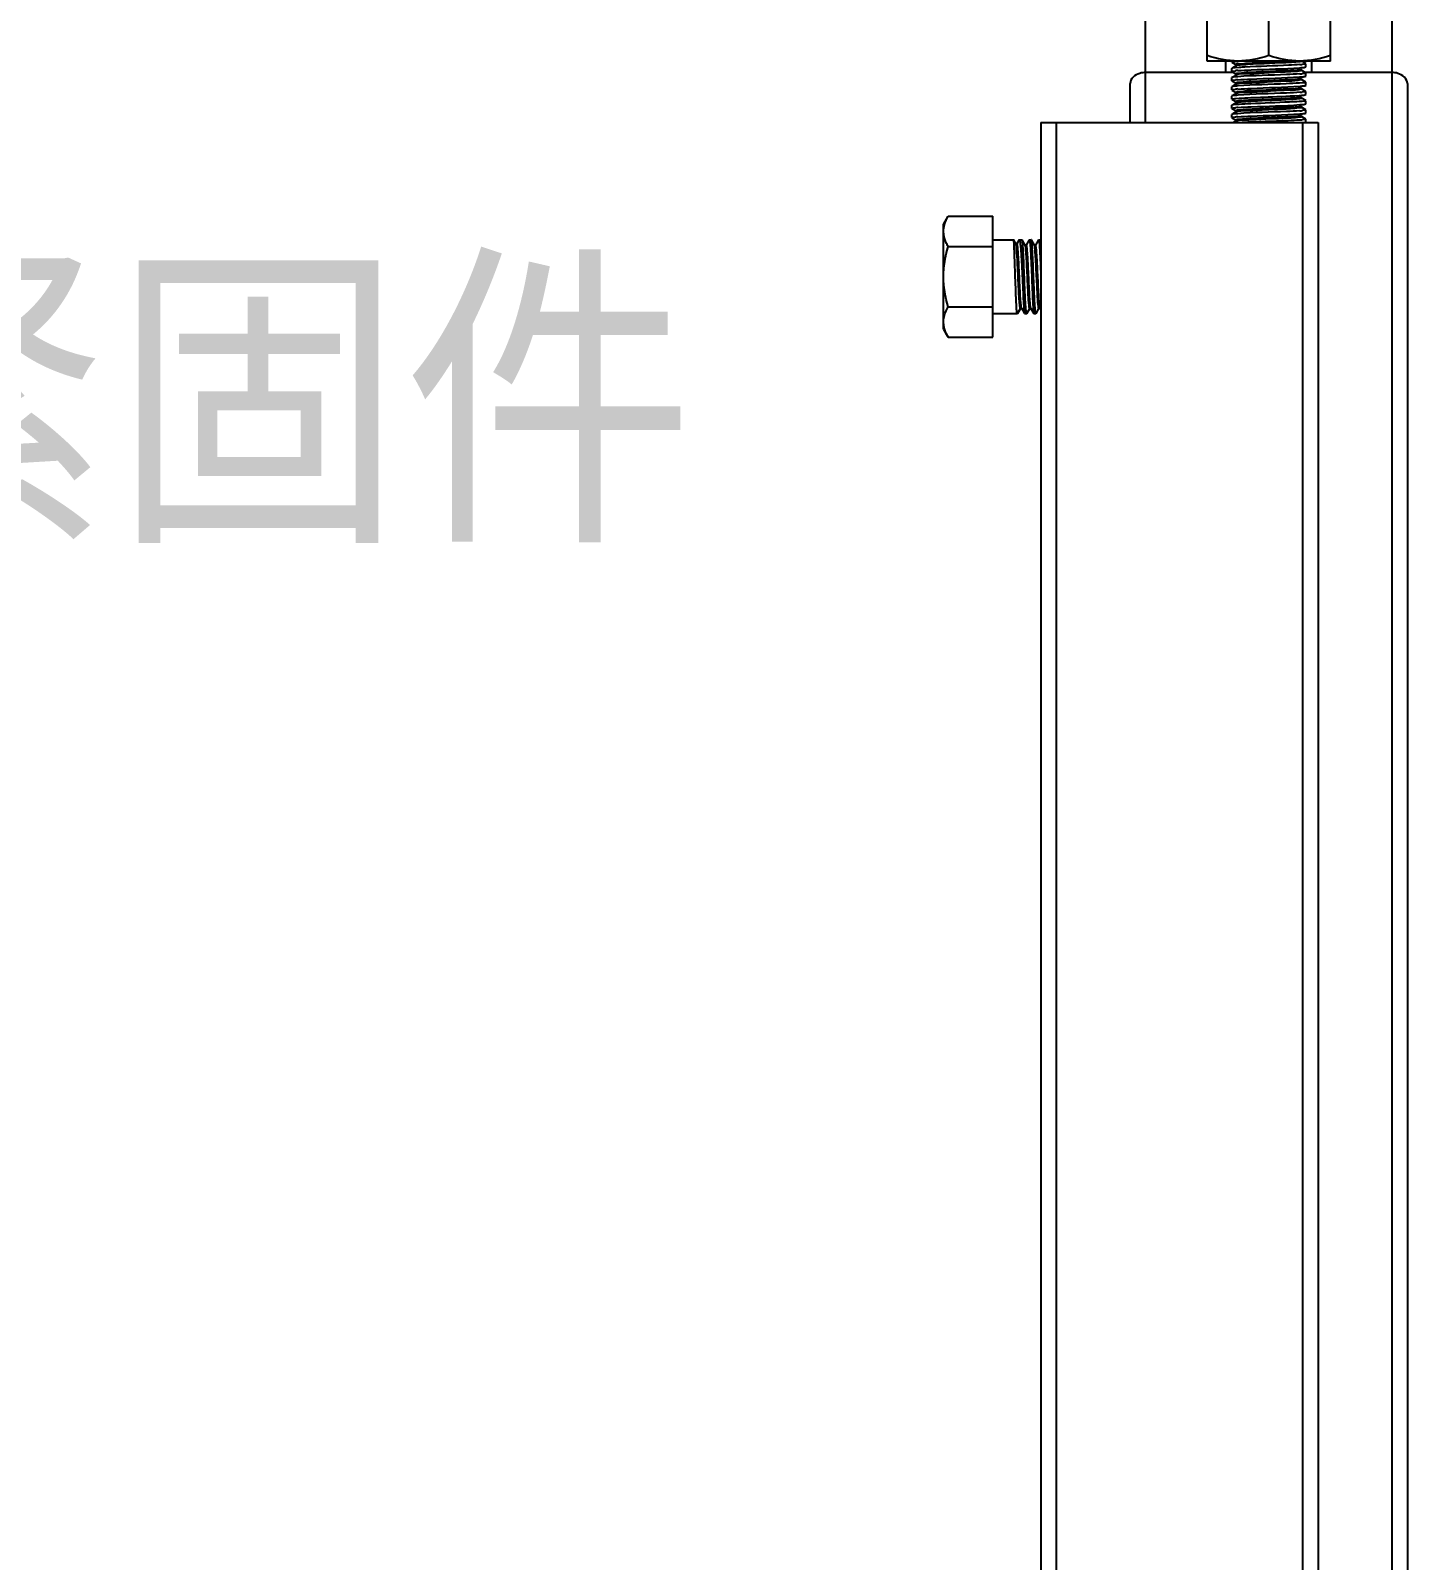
# Model space of a CAD drawing. Extents: x 1060579 to 1383165, y 581819 to 1037910.
# Drawn here: x 1268192 to 1269210, y 865628 to 866759 of the extents above; entities that cross this region are included whole.
import ezdxf

# ---------------------------------------------------------------- set-up
doc = ezdxf.new("R2010")
doc.units = 0
doc.header["$LTSCALE"] = 1000
doc.header["$MEASUREMENT"] = 0
doc.layers.add('02___PRT_ALL_AXES', color=7, linetype='Continuous')
doc.styles.add('_TEL_DIM', font='SIMPLEX', dxfattribs={"width": 0.8, "height": 3.5, "bigfont": 'HZTXT'})

msp = doc.modelspace()

# ---------------------------------------------------------------- linework, layer by layer
at = {"color": 0, "linetype": 'Continuous'}
for p, q in [((1269016, 866690.5), (1269016, 866811.1)), ((1269075.2, 866736), (1269075.2, 866727.5)), ((1269079.8, 866735.2), (1269079.8, 866736)), ((1269079.8, 866735.1), (1269083, 866733.3)), ((1269080.4, 866735.4), (1269082.3, 866735.6)), ((1269082.3, 866735.6), (1269084.2, 866735.8)), ((1269134.4, 866734.1), (1269131.2, 866735.9)), ((1269139, 866727.5), (1269139, 866736)), ((1269081.1, 866727.5), (1269016, 866727.5)), ((1269079.8, 866730.7), (1269079.8, 866730.6)), ((1269079.8, 866728.3), (1269079.8, 866730.6)), ((1269079.8, 866728.3), (1269083, 866726.4)), ((1269079.8, 866721.5), (1269079.8, 866723.8)), ((1269079.8, 866723.8), (1269079.8, 866723.8)), ((1269083, 866732.5), (1269080.4, 866731)), ((1269083, 866725.7), (1269080.4, 866724.2)), ((1269080.9, 866728.6), (1269082.5, 866728.8)), ((1269085.3, 866731.3), (1269082.3, 866731.1)), ((1269082.9, 866733.3), (1269082.9, 866732.4)), ((1269082.9, 866726.5), (1269082.9, 866725.6)), ((1269083.1, 866732.6), (1269083, 866732.5)), ((1269083.1, 866725.7), (1269083, 866725.7)), ((1269134.4, 866727.3), (1269131.2, 866729.1)), ((1269131.3, 866729), (1269131.3, 866729.9)), ((1269133.3, 866733.7), (1269131.7, 866733.5)), ((1269133.3, 866726.9), (1269131.7, 866726.7)), ((1269134.4, 866731.7), (1269134.4, 866734)), ((1269134.4, 866731.7), (1269134.4, 866731.7)), ((1269198.2, 866727.5), (1269134.4, 866727.5)), ((1269134.4, 866724.9), (1269134.4, 866727.2)), ((1269134.4, 866724.8), (1269134.4, 866724.9)), ((1269004.6, 866690.5), (1269004.6, 866719.5)), ((1269079.8, 866721.4), (1269083, 866719.6)), ((1269079.8, 866717), (1269079.8, 866716.9)), ((1269079.8, 866714.7), (1269079.8, 866716.9)), ((1269079.8, 866714.6), (1269083, 866712.8)), ((1269083, 866718.9), (1269080.4, 866717.4)), ((1269080.9, 866721.8), (1269082.5, 866722)), ((1269080.9, 866715), (1269082.5, 866715.2)), ((1269082.9, 866719.7), (1269082.9, 866718.8)), ((1269082.9, 866712.8), (1269082.9, 866711.9)), ((1269083.1, 866718.9), (1269083, 866718.9)), ((1269083.1, 866712.1), (1269083, 866712)), ((1269131.7, 866719.9), (1269129.9, 866719.7)), ((1269131.2, 866723), (1269130.7, 866722.9)), ((1269131.2, 866716.2), (1269130.9, 866716.1)), ((1269134.4, 866720.4), (1269131.2, 866722.3)), ((1269134.4, 866713.6), (1269131.2, 866715.4)), ((1269131.3, 866722.2), (1269131.3, 866723.1)), ((1269131.3, 866715.4), (1269131.3, 866716.3)), ((1269133.3, 866720), (1269131.7, 866719.9)), ((1269133.3, 866713.2), (1269131.7, 866713)), ((1269134.4, 866718.1), (1269134.4, 866720.4)), ((1269134.4, 866718), (1269134.4, 866718.1)), ((1269134.4, 866711.3), (1269134.4, 866713.5)), ((1269079.8, 866710.2), (1269079.8, 866710.1)), ((1269079.8, 866707.8), (1269079.8, 866710.1)), ((1269079.8, 866707.8), (1269083, 866705.9)), ((1269079.8, 866703.4), (1269079.8, 866703.3)), ((1269079.8, 866701), (1269079.8, 866703.3)), ((1269079.8, 866700.9), (1269083, 866699.1)), ((1269083, 866712), (1269080.4, 866710.5)), ((1269083, 866705.2), (1269080.4, 866703.7)), ((1269080.9, 866701.3), (1269082.5, 866701.5)), ((1269082.7, 866708.3), (1269085.1, 866708.5)), ((1269082.9, 866706), (1269082.9, 866705.1)), ((1269131.8, 866706.2), (1269129.5, 866706)), ((1269131.2, 866709.3), (1269131.1, 866709.3)), ((1269134.4, 866706.8), (1269131.2, 866708.6)), ((1269134.4, 866699.9), (1269131.2, 866701.8)), ((1269131.3, 866708.5), (1269131.3, 866709.4)), ((1269131.3, 866701.7), (1269131.3, 866702.6)), ((1269133.2, 866706.4), (1269131.8, 866706.2)), ((1269134.4, 866711.2), (1269134.4, 866711.3)), ((1269134.4, 866704.4), (1269134.4, 866706.7)), ((1269134.4, 866704.3), (1269134.4, 866704.4)), ((1268938.6, 866690.5), (1269143.5, 866690.5)), ((1269079.8, 866694.2), (1269079.8, 866696.5)), ((1269079.8, 866696.5), (1269079.8, 866696.5)), ((1269079.8, 866694.1), (1269083, 866692.3)), ((1269083, 866698.4), (1269080.4, 866696.9)), ((1269080.9, 866694.5), (1269082.5, 866694.7)), ((1269083, 866691.5), (1269081.1, 866690.5)), ((1269082.9, 866699.2), (1269082.9, 866698.3)), ((1269082.9, 866692.4), (1269082.9, 866691.4)), ((1269083.1, 866698.4), (1269083, 866698.4)), ((1269083.2, 866691.6), (1269083, 866691.5)), ((1269134.4, 866693.1), (1269131.2, 866694.9)), ((1269131.3, 866694.9), (1269131.3, 866695.8)), ((1269133.3, 866699.6), (1269131.7, 866699.4)), ((1269133.3, 866692.7), (1269131.7, 866692.6)), ((1269134.4, 866697.6), (1269134.4, 866699.9)), ((1269134.4, 866697.5), (1269134.4, 866697.6)), ((1269134.4, 866690.8), (1269134.4, 866693)), ((1269134.4, 866690.7), (1269134.4, 866690.8))]:
    msp.add_line(p, q, dxfattribs=at)
at = {"color": 7, "linetype": 'Continuous'}
for p, q in [((1269198.2, 865319.9), (1269198.2, 866811.1)), ((1269209.5, 866719.5), (1269209.5, 865319.9)), ((1268938.6, 866690.5), (1268938.6, 865415.5)), ((1268950, 866690.5), (1268950, 865415.5)), ((1269132.1, 866690.5), (1269132.1, 865415.5)), ((1269143.5, 866690.5), (1269143.5, 865415.5)), ((1268903, 866531.9), (1268903, 866621.3)), ((1268903, 866603.9), (1268918.4, 866603.9)), ((1268920.2, 866600.9), (1268918.4, 866603.9)), ((1268918.4, 866603.9), (1268918.4, 866603.9)), ((1268921, 866601), (1268920.1, 866601)), ((1268922.6, 866603.8), (1268920.9, 866601)), ((1268922.6, 866603.8), (1268922.7, 866603.9)), ((1268922.7, 866603.9), (1268924.7, 866603.9)), ((1268927, 866600), (1268924.7, 866603.9)), ((1268924.7, 866603.9), (1268924.7, 866603.9)), ((1268927, 866599.9), (1268927, 866600)), ((1268927.8, 866600), (1268927, 866600)), ((1268927.1, 866599.8), (1268927, 866599.9)), ((1268930, 866603.9), (1268927.8, 866600)), ((1268930, 866603.9), (1268930.1, 866603.9)), ((1268930.1, 866603.9), (1268931.5, 866603.9)), ((1268931.6, 866603.9), (1268931.5, 866603.9)), ((1268933.8, 866600), (1268931.6, 866603.9)), ((1268933.8, 866599.9), (1268933.8, 866600)), ((1268934.7, 866600), (1268933.8, 866600)), ((1268933.9, 866599.8), (1268933.8, 866599.9)), ((1268936.9, 866603.9), (1268934.6, 866600)), ((1268936.9, 866603.9), (1268936.9, 866603.9)), ((1268936.9, 866603.9), (1268938.3, 866603.9)), ((1268938.4, 866603.9), (1268938.3, 866603.9)), ((1268938.6, 866603.5), (1268938.4, 866603.9)), ((1268903, 866549.3), (1268921.2, 866549.3)), ((1268923.5, 866553.2), (1268921.2, 866549.3)), ((1268921.3, 866549.4), (1268921.2, 866549.3)), ((1268921.3, 866549.4), (1268923.5, 866553.2)), ((1268924.4, 866553.2), (1268923.5, 866553.2)), ((1268924.3, 866553.3), (1268924.3, 866553.5)), ((1268924.3, 866553.3), (1268926.6, 866549.4)), ((1268926.6, 866549.4), (1268926.7, 866549.3)), ((1268926.7, 866549.3), (1268928.1, 866549.3)), ((1268928.1, 866549.4), (1268930.4, 866553.2)), ((1268928.1, 866549.4), (1268928.1, 866549.3)), ((1268930.3, 866553.2), (1268931.2, 866553.2)), ((1268931.2, 866553.3), (1268931.1, 866553.4)), ((1268931.2, 866553.3), (1268931.2, 866553.2)), ((1268931.2, 866553.2), (1268933.5, 866549.4)), ((1268933.5, 866549.4), (1268933.5, 866549.3)), ((1268933.5, 866549.3), (1268934.9, 866549.3)), ((1268935, 866549.4), (1268934.9, 866549.3)), ((1268935, 866549.4), (1268937.2, 866553.2)), ((1268937.2, 866553.2), (1268938, 866553.2)), ((1268938, 866553.3), (1268938, 866553.4)), ((1268938, 866553.3), (1268938.6, 866552.2))]:
    msp.add_line(p, q, dxfattribs=at)
at = {"color": 0, "linetype": 'Continuous'}
for centre, radius, start, end in [((1269095.8, 866576.1), 160.2, 93.7721, 94.1476), ((1269101.4, 866491.3), 245.1, 93.2816, 93.7599), ((1269090.7, 866638.2), 91, 94.168, 95.1881), ((1269083.6, 866731.1), 1.53, 107.7713, 109.3396), ((1269083.5, 866724.7), 1.11, 109.8671, 111.7181), ((1269104.8, 866430.7), 301.2, 92.9521, 93.7173), ((1269123.5, 866824.4), 91.3, 274.1579, 275.1879), ((1269123.5, 866817), 90.7, 274.1743, 275.1892), ((1269090.7, 866631.8), 90.6, 94.175, 95.1922), ((1269090.7, 866624.6), 91, 94.1682, 95.1877), ((1269123.6, 866802.9), 90.2, 274.1908, 275.1887), ((1269090.9, 866608.7), 93.2, 94.0959, 95.1914), ((1269090.7, 866604.4), 90.6, 94.1774, 95.1889), ((1269083.8, 866689.7), 1.98, 106.3059, 107.6532), ((1269123.5, 866790.3), 91.3, 274.1512, 275.1927), ((1269123.5, 866783), 90.8, 274.1714, 275.1881)]:
    msp.add_arc(centre, radius, start, end, dxfattribs=at)
for points, knots in [([(1269079.8, 866735.2), (1269079.8, 866735.2), (1269080.1, 866735.3), (1269080.2, 866735.4), (1269080.4, 866735.4)], [0, 0, 0, 0, 0.287904, 1, 1, 1, 1]), ([(1269125.5, 866736), (1269123, 866735.8), (1269111.7, 866735.2), (1269100.3, 866734.8), (1269091.4, 866734.3)], [0, 0, 0, 0, 0.21723, 1, 1, 1, 1]), ([(1269130.1, 866735.5), (1269128, 866735.2), (1269115.1, 866734.5), (1269102.2, 866734), (1269091.4, 866733.4)], [0, 0, 0, 0, 0.161254, 1, 1, 1, 1]), ([(1269131.3, 866735.8), (1269131.3, 866735.7), (1269130.7, 866735.6), (1269130.4, 866735.5), (1269130.1, 866735.5)], [0, 0, 0, 0, 0.276416, 1, 1, 1, 1]), ([(1269016, 866727.5), (1269014.6, 866727.5), (1269009.8, 866727.1), (1269004.6, 866722.9), (1269004.6, 866719.5)], [0, 0, 0, 0, 0.300361, 1, 1, 1, 1]), ([(1269082.3, 866731.1), (1269081.7, 866731), (1269080.9, 866730.9), (1269080.1, 866730.8), (1269079.8, 866730.7)], [0, 0, 0, 0, 0.67259, 1, 1, 1, 1]), ([(1269079.8, 866728.3), (1269079.8, 866728.4), (1269080.3, 866728.5), (1269080.6, 866728.6), (1269080.9, 866728.6)], [0, 0, 0, 0, 0.27467, 1, 1, 1, 1]), ([(1269084.1, 866724.4), (1269083.5, 866724.4), (1269082.1, 866724.2), (1269080.6, 866724.3), (1269079.8, 866723.8)], [0, 0, 0, 0, 0.388336, 1, 1, 1, 1]), ([(1269091.4, 866734.3), (1269089.3, 866734.1), (1269087.4, 866733.4), (1269082.9, 866734.1), (1269082.9, 866733.3)], [0, 0, 0, 0, 0.734474, 1, 1, 1, 1]), ([(1269130.4, 866729.6), (1269127.2, 866729.1), (1269118.3, 866728.8), (1269106.6, 866728.2), (1269096.3, 866727.6), (1269089.3, 866727.6), (1269086.1, 866726.7), (1269082.9, 866727), (1269082.9, 866726.5)], [0, 0, 0, 0, 0.20887, 0.557248, 0.730312, 0.872767, 0.966472, 1, 1, 1, 1]), ([(1269130.4, 866728.7), (1269127.4, 866728.2), (1269119, 866727.9), (1269105.7, 866727.4), (1269093.1, 866726.3), (1269085.4, 866726.6), (1269083.1, 866725.7)], [0, 0, 0, 0, 0.196747, 0.528187, 0.843687, 1, 1, 1, 1]), ([(1269091.4, 866733.4), (1269090.3, 866733.3), (1269087.6, 866733.1), (1269084.8, 866733.1), (1269083.2, 866732.6)], [0, 0, 0, 0, 0.368659, 1, 1, 1, 1]), ([(1269084.1, 866728.9), (1269087.4, 866729.2), (1269102.7, 866729.9), (1269118.1, 866730.2), (1269130.1, 866731.1)], [0, 0, 0, 0, 0.215104, 1, 1, 1, 1]), ([(1269130.1, 866726.6), (1269126.8, 866726.3), (1269111.5, 866725.6), (1269096.1, 866725.3), (1269084.1, 866724.4)], [0, 0, 0, 0, 0.214939, 1, 1, 1, 1]), ([(1269084.1, 866722.1), (1269087.3, 866722.4), (1269102.6, 866723.1), (1269117.9, 866723.4), (1269129.9, 866724.3)], [0, 0, 0, 0, 0.214127, 1, 1, 1, 1]), ([(1269130.1, 866733.4), (1269127.4, 866733.2), (1269113.8, 866732.5), (1269100.2, 866732.1), (1269089.3, 866731.5)], [0, 0, 0, 0, 0.200751, 1, 1, 1, 1]), ([(1269129.9, 866724.3), (1269130.5, 866724.3), (1269132, 866724.5), (1269133.6, 866724.4), (1269134.4, 866724.8)], [0, 0, 0, 0, 0.388921, 1, 1, 1, 1]), ([(1269130.1, 866731.1), (1269130.7, 866731.2), (1269132.1, 866731.3), (1269133.6, 866731.2), (1269134.4, 866731.7)], [0, 0, 0, 0, 0.388303, 1, 1, 1, 1]), ([(1269131.2, 866729.8), (1269131.1, 866729.8), (1269130.9, 866729.7), (1269130.6, 866729.7), (1269130.4, 866729.6)], [0, 0, 0, 0, 0.375136, 1, 1, 1, 1]), ([(1269131.3, 866729), (1269131.3, 866728.9), (1269130.9, 866728.8), (1269130.6, 866728.8), (1269130.4, 866728.7)], [0, 0, 0, 0, 0.284351, 1, 1, 1, 1]), ([(1269134.4, 866734), (1269134.4, 866733.9), (1269133.9, 866733.8), (1269133.6, 866733.7), (1269133.3, 866733.7)], [0, 0, 0, 0, 0.274582, 1, 1, 1, 1]), ([(1269134.4, 866727.2), (1269134.4, 866727.1), (1269133.9, 866727), (1269133.6, 866726.9), (1269133.3, 866726.9)], [0, 0, 0, 0, 0.274809, 1, 1, 1, 1]), ([(1269209.5, 866719.5), (1269209.5, 866722.9), (1269204.4, 866727.1), (1269199.6, 866727.5), (1269198.2, 866727.5)], [0, 0, 0, 0, 0.699639, 1, 1, 1, 1]), ([(1269079.8, 866721.5), (1269079.8, 866721.6), (1269080.3, 866721.7), (1269080.6, 866721.8), (1269080.9, 866721.8)], [0, 0, 0, 0, 0.275055, 1, 1, 1, 1]), ([(1269084.1, 866717.6), (1269083.5, 866717.5), (1269082.1, 866717.3), (1269080.6, 866717.5), (1269079.8, 866717)], [0, 0, 0, 0, 0.388313, 1, 1, 1, 1]), ([(1269079.8, 866714.7), (1269079.8, 866714.8), (1269080.3, 866714.9), (1269080.6, 866714.9), (1269080.9, 866715)], [0, 0, 0, 0, 0.274632, 1, 1, 1, 1]), ([(1269130.7, 866722.9), (1269127.6, 866722.2), (1269118.8, 866722.1), (1269107.2, 866721.4), (1269096.7, 866720.8), (1269089.5, 866720.8), (1269086.2, 866719.8), (1269082.9, 866720.2), (1269082.9, 866719.7)], [0, 0, 0, 0, 0.198102, 0.547404, 0.723562, 0.869351, 0.965555, 1, 1, 1, 1]), ([(1269130.9, 866716.1), (1269128.1, 866715.3), (1269119.3, 866715.4), (1269107.8, 866714.6), (1269097.1, 866714), (1269089.7, 866714), (1269086.3, 866713), (1269082.9, 866713.4), (1269082.9, 866712.8)], [0, 0, 0, 0, 0.186891, 0.53709, 0.716477, 0.865762, 0.964594, 1, 1, 1, 1]), ([(1269130.7, 866722), (1269127.8, 866721.3), (1269119.5, 866721.2), (1269106.1, 866720.5), (1269093.3, 866719.4), (1269085.4, 866719.8), (1269083.1, 866718.9)], [0, 0, 0, 0, 0.187304, 0.520785, 0.842442, 1, 1, 1, 1]), ([(1269130.9, 866715.2), (1269128.2, 866714.4), (1269119.9, 866714.5), (1269106.5, 866713.7), (1269093.5, 866712.5), (1269085.4, 866713), (1269083.1, 866712.1)], [0, 0, 0, 0, 0.177079, 0.512171, 0.8403, 1, 1, 1, 1]), ([(1269129.9, 866719.7), (1269126.6, 866719.5), (1269111.3, 866718.7), (1269096, 866718.4), (1269084.1, 866717.6)], [0, 0, 0, 0, 0.216969, 1, 1, 1, 1]), ([(1269084.1, 866715.3), (1269087.4, 866715.5), (1269102.7, 866716.3), (1269118.1, 866716.6), (1269130.2, 866717.5)], [0, 0, 0, 0, 0.215218, 1, 1, 1, 1]), ([(1269130.2, 866712.9), (1269126.9, 866712.7), (1269111.5, 866711.9), (1269096.1, 866711.6), (1269084.1, 866710.7)], [0, 0, 0, 0, 0.21461, 1, 1, 1, 1]), ([(1269130.2, 866717.5), (1269130.7, 866717.5), (1269132.1, 866717.7), (1269133.6, 866717.6), (1269134.4, 866718)], [0, 0, 0, 0, 0.388189, 1, 1, 1, 1]), ([(1269131.3, 866722.2), (1269131.3, 866722.1), (1269131, 866722), (1269130.9, 866722), (1269130.7, 866722)], [0, 0, 0, 0, 0.297043, 1, 1, 1, 1]), ([(1269131.3, 866715.4), (1269131.3, 866715.3), (1269131.1, 866715.2), (1269131, 866715.2), (1269130.9, 866715.2)], [0, 0, 0, 0, 0.318572, 1, 1, 1, 1]), ([(1269134.4, 866720.4), (1269134.4, 866720.3), (1269133.9, 866720.2), (1269133.6, 866720.1), (1269133.3, 866720)], [0, 0, 0, 0, 0.274319, 1, 1, 1, 1]), ([(1269134.4, 866713.5), (1269134.4, 866713.4), (1269133.9, 866713.3), (1269133.6, 866713.3), (1269133.3, 866713.2)], [0, 0, 0, 0, 0.274866, 1, 1, 1, 1]), ([(1269084.1, 866710.7), (1269083.5, 866710.7), (1269082.1, 866710.5), (1269080.6, 866710.6), (1269079.8, 866710.2)], [0, 0, 0, 0, 0.388323, 1, 1, 1, 1]), ([(1269079.8, 866707.8), (1269079.8, 866707.9), (1269080.1, 866708), (1269080.2, 866708), (1269080.4, 866708.1)], [0, 0, 0, 0, 0.28874, 1, 1, 1, 1]), ([(1269085.1, 866704), (1269084.4, 866703.9), (1269082.7, 866703.7), (1269080.8, 866703.9), (1269079.8, 866703.4)], [0, 0, 0, 0, 0.390942, 1, 1, 1, 1]), ([(1269079.8, 866701), (1269079.8, 866701.1), (1269080.3, 866701.2), (1269080.6, 866701.3), (1269080.9, 866701.3)], [0, 0, 0, 0, 0.274499, 1, 1, 1, 1]), ([(1269080.4, 866708.1), (1269080.7, 866708.1), (1269081.5, 866708.2), (1269082.2, 866708.3), (1269082.7, 866708.3)], [0, 0, 0, 0, 0.411791, 1, 1, 1, 1]), ([(1269084.9, 866706.5), (1269084.4, 866706.4), (1269083.9, 866706.3), (1269082.9, 866706.2), (1269082.9, 866706)], [0, 0, 0, 0, 0.73177, 1, 1, 1, 1]), ([(1269129.4, 866702.2), (1269125.8, 866701.7), (1269116.8, 866701.4), (1269105.1, 866700.9), (1269095.3, 866700.3), (1269088.8, 866700.2), (1269085.8, 866699.4), (1269082.9, 866699.7), (1269082.9, 866699.2)], [0, 0, 0, 0, 0.234728, 0.580613, 0.746271, 0.880824, 0.96863, 1, 1, 1, 1]), ([(1269084.9, 866705.5), (1269084.5, 866705.5), (1269083.8, 866705.4), (1269083.2, 866705.3), (1269083, 866705.2)], [0, 0, 0, 0, 0.659484, 1, 1, 1, 1]), ([(1269129.4, 866701.3), (1269121, 866700.3), (1269107.7, 866700.3), (1269092.4, 866699), (1269085.3, 866699.2), (1269083.1, 866698.4)], [0, 0, 0, 0, 0.550944, 0.851947, 1, 1, 1, 1]), ([(1269084.2, 866701.6), (1269087.5, 866701.9), (1269102.8, 866702.6), (1269118.1, 866702.9), (1269130.1, 866703.8)], [0, 0, 0, 0, 0.216306, 1, 1, 1, 1]), ([(1269095.3, 866707.2), (1269094.2, 866707.1), (1269090.7, 866706.9), (1269087.3, 866706.7), (1269084.9, 866706.5)], [0, 0, 0, 0, 0.314654, 1, 1, 1, 1]), ([(1269095.3, 866706.3), (1269094.2, 866706.2), (1269090.7, 866706), (1269087.3, 866705.8), (1269084.9, 866705.5)], [0, 0, 0, 0, 0.314654, 1, 1, 1, 1]), ([(1269093.8, 866709), (1269096.9, 866709.1), (1269108.8, 866709.6), (1269120.8, 866710), (1269129.5, 866710.6)], [0, 0, 0, 0, 0.26503, 1, 1, 1, 1]), ([(1269129.5, 866706), (1269127.2, 866705.9), (1269115.2, 866705.3), (1269103.3, 866704.9), (1269093.8, 866704.4)], [0, 0, 0, 0, 0.199116, 1, 1, 1, 1]), ([(1269129, 866709), (1269127, 866708.7), (1269115.8, 866708), (1269104.5, 866707.6), (1269095.3, 866707.2)], [0, 0, 0, 0, 0.17618, 1, 1, 1, 1]), ([(1269129, 866708), (1269127, 866707.8), (1269115.8, 866707.1), (1269104.5, 866706.7), (1269095.3, 866706.3)], [0, 0, 0, 0, 0.17618, 1, 1, 1, 1]), ([(1269131.1, 866709.3), (1269130.9, 866709.2), (1269130.1, 866709.1), (1269129.4, 866709), (1269129, 866709)], [0, 0, 0, 0, 0.359733, 1, 1, 1, 1]), ([(1269131.3, 866708.5), (1269131.3, 866708.3), (1269130.1, 866708.3), (1269129.5, 866708.1), (1269129, 866708)], [0, 0, 0, 0, 0.266193, 1, 1, 1, 1]), ([(1269131.2, 866702.5), (1269131, 866702.4), (1269130.4, 866702.3), (1269129.8, 866702.2), (1269129.4, 866702.2)], [0, 0, 0, 0, 0.34275, 1, 1, 1, 1]), ([(1269131.3, 866701.7), (1269131.3, 866701.5), (1269130.3, 866701.4), (1269129.9, 866701.3), (1269129.4, 866701.3)], [0, 0, 0, 0, 0.268941, 1, 1, 1, 1]), ([(1269129.5, 866710.6), (1269130.2, 866710.6), (1269131.7, 866710.8), (1269133.5, 866710.7), (1269134.4, 866711.2)], [0, 0, 0, 0, 0.389846, 1, 1, 1, 1]), ([(1269130.1, 866703.8), (1269130.6, 866703.8), (1269132, 866704), (1269133.6, 866703.9), (1269134.4, 866704.3)], [0, 0, 0, 0, 0.388453, 1, 1, 1, 1]), ([(1269134.4, 866706.7), (1269134.4, 866706.6), (1269133.8, 866706.5), (1269133.5, 866706.4), (1269133.2, 866706.4)], [0, 0, 0, 0, 0.272468, 1, 1, 1, 1]), ([(1269084.2, 866697.1), (1269083.7, 866697), (1269082.2, 866696.9), (1269080.6, 866697), (1269079.8, 866696.5)], [0, 0, 0, 0, 0.388787, 1, 1, 1, 1]), ([(1269079.8, 866694.2), (1269079.8, 866694.3), (1269080.3, 866694.4), (1269080.6, 866694.4), (1269080.9, 866694.5)], [0, 0, 0, 0, 0.274799, 1, 1, 1, 1]), ([(1269129.9, 866695.4), (1269126.4, 866694.9), (1269117.4, 866694.6), (1269105.7, 866694.1), (1269095.7, 866693.5), (1269089, 866693.4), (1269085.9, 866692.5), (1269082.9, 866692.9), (1269082.9, 866692.4)], [0, 0, 0, 0, 0.225017, 0.571884, 0.74032, 0.877824, 0.967828, 1, 1, 1, 1]), ([(1269129.9, 866694.5), (1269121.6, 866693.4), (1269108.4, 866693.5), (1269092.9, 866692.2), (1269085.6, 866692.3), (1269083.2, 866691.6)], [0, 0, 0, 0, 0.536231, 0.842666, 1, 1, 1, 1]), ([(1269084.1, 866694.8), (1269087.4, 866695), (1269102.7, 866695.8), (1269118.1, 866696.1), (1269130.1, 866697)], [0, 0, 0, 0, 0.214904, 1, 1, 1, 1]), ([(1269130.1, 866699.2), (1269126.8, 866699), (1269111.5, 866698.3), (1269096.2, 866698), (1269084.2, 866697.1)], [0, 0, 0, 0, 0.214782, 1, 1, 1, 1]), ([(1269130.1, 866692.4), (1269127.2, 866692.2), (1269112.9, 866691.5), (1269098.7, 866691.1), (1269087.3, 866690.5)], [0, 0, 0, 0, 0.204695, 1, 1, 1, 1]), ([(1269131.2, 866695.7), (1269131.1, 866695.6), (1269130.6, 866695.5), (1269130.2, 866695.4), (1269129.9, 866695.4)], [0, 0, 0, 0, 0.352937, 1, 1, 1, 1]), ([(1269131.3, 866694.9), (1269131.3, 866694.7), (1269130.6, 866694.6), (1269130.2, 866694.5), (1269129.9, 866694.5)], [0, 0, 0, 0, 0.273123, 1, 1, 1, 1]), ([(1269130.1, 866697), (1269130.7, 866697), (1269132.1, 866697.2), (1269133.6, 866697.1), (1269134.4, 866697.5)], [0, 0, 0, 0, 0.388308, 1, 1, 1, 1]), ([(1269134.4, 866699.9), (1269134.4, 866699.8), (1269133.9, 866699.7), (1269133.6, 866699.6), (1269133.3, 866699.6)], [0, 0, 0, 0, 0.274929, 1, 1, 1, 1]), ([(1269134.4, 866693), (1269134.4, 866692.9), (1269133.9, 866692.8), (1269133.6, 866692.8), (1269133.3, 866692.7)], [0, 0, 0, 0, 0.274693, 1, 1, 1, 1]), ([(1269133.3, 866690.5), (1269133.5, 866690.5), (1269133.9, 866690.5), (1269134.2, 866690.6), (1269134.4, 866690.7)], [0, 0, 0, 0, 0.642633, 1, 1, 1, 1])]:
    msp.add_open_spline(points, degree=3, knots=knots, dxfattribs=at)
for points in [[(1269085.1, 866708.5), (1269088, 866708.7), (1269090.9, 866708.9), (1269093.8, 866709)], [(1269093.8, 866704.4), (1269090.9, 866704.3), (1269088, 866704.2), (1269085.1, 866704)]]:
    msp.add_open_spline(points, degree=3, dxfattribs=at)
at = {"color": 7, "linetype": 'Continuous'}
for points, knots in [([(1268921.2, 866549.3), (1268921, 866549.4), (1268921, 866550.3), (1268920.7, 866551.6), (1268920.6, 866554.2), (1268920.4, 866557.5), (1268920.2, 866561.5), (1268920, 866567.8), (1268919.7, 866576.2), (1268919.4, 866586), (1268919.1, 866593.5), (1268918.9, 866598.5), (1268918.8, 866601.2), (1268918.6, 866602.8), (1268918.6, 866603.7), (1268918.4, 866603.9)], [0, 0, 0, 0, 0.010957, 0.039614, 0.085254, 0.146244, 0.220349, 0.304833, 0.492159, 0.680724, 0.842834, 0.906272, 0.954681, 0.986284, 1, 1, 1, 1]), ([(1268923.5, 866553.2), (1268923.4, 866553.2), (1268923.3, 866554.1), (1268923, 866555.2), (1268922.9, 866557.4), (1268922.6, 866560.2), (1268922.4, 866563.7), (1268922.2, 866569.1), (1268921.8, 866576.4), (1268921.4, 866585), (1268921.1, 866591.6), (1268920.8, 866595.9), (1268920.6, 866598.3), (1268920.4, 866599.9), (1268920.3, 866600.7), (1268920.2, 866600.9)], [0, 0, 0, 0, 0.010274, 0.038063, 0.082846, 0.143014, 0.216332, 0.300061, 0.486006, 0.673588, 0.835722, 0.899843, 0.949562, 0.983245, 1, 1, 1, 1]), ([(1268924.3, 866553.5), (1268924, 866554.4), (1268923.8, 866557.4), (1268923.3, 866562.9), (1268923, 866570.5), (1268922.6, 866578.9), (1268922.3, 866586), (1268922, 866591.2), (1268921.8, 866594.5), (1268921.6, 866597.1), (1268921.4, 866599.2), (1268921.2, 866600.2), (1268921.1, 866601), (1268921, 866601)], [0, 0, 0, 0, 0.061527, 0.184105, 0.350401, 0.536806, 0.717122, 0.79706, 0.866437, 0.922927, 0.964691, 0.990471, 1, 1, 1, 1]), ([(1268922.7, 866603.9), (1268922.9, 866603.9), (1268923.1, 866603), (1268923.3, 866601.7), (1268923.6, 866599.2), (1268923.8, 866596), (1268924.1, 866592.1), (1268924.4, 866585.9), (1268924.8, 866577.5), (1268925.3, 866567.7), (1268925.6, 866560.1), (1268926, 866555.1), (1268926.1, 866552.3), (1268926.4, 866550.6), (1268926.5, 866549.6), (1268926.6, 866549.4)], [0, 0, 0, 0, 0.010502, 0.038099, 0.08249, 0.142166, 0.214982, 0.298287, 0.483891, 0.672026, 0.835341, 0.900033, 0.950117, 0.983795, 1, 1, 1, 1]), ([(1268928.1, 866549.3), (1268927.9, 866549.4), (1268927.9, 866550.3), (1268927.6, 866551.6), (1268927.4, 866554.2), (1268927.2, 866557.3), (1268927, 866561.3), (1268926.7, 866567.5), (1268926.4, 866575.9), (1268926, 866585.6), (1268925.7, 866593.2), (1268925.4, 866598.2), (1268925.2, 866600.9), (1268925, 866602.7), (1268924.9, 866603.6), (1268924.7, 866603.9)], [0, 0, 0, 0, 0.010805, 0.039035, 0.084006, 0.144137, 0.217258, 0.300707, 0.486178, 0.673755, 0.836333, 0.900676, 0.950463, 0.983919, 1, 1, 1, 1]), ([(1268930.3, 866553.2), (1268930.2, 866553.2), (1268930.1, 866554.1), (1268929.9, 866555.1), (1268929.7, 866557.2), (1268929.5, 866559.8), (1268929.3, 866563.1), (1268929, 866568.3), (1268928.7, 866575.3), (1268928.3, 866583.6), (1268928, 866591), (1268927.5, 866596.2), (1268927.4, 866599), (1268927.1, 866599.8)], [0, 0, 0, 0, 0.009936, 0.036715, 0.079918, 0.138092, 0.209199, 0.290719, 0.473148, 0.659662, 0.823957, 0.942903, 1, 1, 1, 1]), ([(1268931.1, 866553.4), (1268930.8, 866554.3), (1268930.7, 866557.1), (1268930.2, 866562.4), (1268929.9, 866569.7), (1268929.5, 866578), (1268929.2, 866585), (1268928.9, 866590.2), (1268928.7, 866593.5), (1268928.5, 866596.1), (1268928.3, 866598.2), (1268928.1, 866599.2), (1268928, 866600), (1268927.8, 866600)], [0, 0, 0, 0, 0.058061, 0.17756, 0.341977, 0.528262, 0.710254, 0.791529, 0.862402, 0.920373, 0.963418, 0.990098, 1, 1, 1, 1]), ([(1268930.1, 866603.9), (1268930.3, 866603.9), (1268930.3, 866602.9), (1268930.6, 866601.8), (1268930.8, 866599.2), (1268931, 866596), (1268931.2, 866592.1), (1268931.5, 866585.9), (1268931.8, 866577.5), (1268932.2, 866567.7), (1268932.5, 866560.1), (1268932.8, 866555.1), (1268933, 866552.3), (1268933.2, 866550.6), (1268933.3, 866549.6), (1268933.5, 866549.4)], [0, 0, 0, 0, 0.009937, 0.037394, 0.081764, 0.141482, 0.214378, 0.297782, 0.483611, 0.671943, 0.835376, 0.900095, 0.95018, 0.983836, 1, 1, 1, 1]), ([(1268934.9, 866549.3), (1268934.7, 866549.4), (1268934.7, 866550.3), (1268934.4, 866551.6), (1268934.3, 866554.2), (1268934, 866557.3), (1268933.8, 866561.3), (1268933.6, 866567.5), (1268933.2, 866575.9), (1268932.8, 866585.6), (1268932.5, 866593.2), (1268932.2, 866598.2), (1268932, 866600.9), (1268931.8, 866602.7), (1268931.7, 866603.6), (1268931.6, 866603.9)], [0, 0, 0, 0, 0.010807, 0.039039, 0.08401, 0.144142, 0.217265, 0.300718, 0.486187, 0.673761, 0.836333, 0.900675, 0.950462, 0.983919, 1, 1, 1, 1]), ([(1268937.2, 866553.2), (1268937, 866553.2), (1268936.9, 866554.1), (1268936.7, 866555), (1268936.5, 866557.1), (1268936.3, 866559.7), (1268936.1, 866563), (1268935.9, 866568.2), (1268935.5, 866575.2), (1268935.1, 866583.4), (1268934.8, 866590.8), (1268934.3, 866596.1), (1268934.2, 866598.9), (1268933.9, 866599.8)], [0, 0, 0, 0, 0.009861, 0.036418, 0.079269, 0.13699, 0.207575, 0.28855, 0.470002, 0.656005, 0.820572, 0.94075, 1, 1, 1, 1]), ([(1268938, 866553.4), (1268937.6, 866554.2), (1268937.5, 866557), (1268937, 866562.2), (1268936.7, 866569.5), (1268936.3, 866577.8), (1268936, 866584.9), (1268935.7, 866590.1), (1268935.5, 866593.4), (1268935.3, 866596), (1268935.1, 866598.2), (1268934.9, 866599.2), (1268934.8, 866600), (1268934.7, 866600)], [0, 0, 0, 0, 0.056307, 0.1748, 0.338994, 0.525695, 0.708483, 0.790204, 0.861502, 0.919844, 0.963176, 0.990036, 1, 1, 1, 1]), ([(1268936.9, 866603.9), (1268937.1, 866603.9), (1268937.2, 866602.9), (1268937.5, 866601.7), (1268937.6, 866599.2), (1268937.8, 866596), (1268938, 866592), (1268938.3, 866585.7), (1268938.5, 866580.8), (1268938.6, 866577.4)], [0, 0, 0, 0, 0.020571, 0.077438, 0.169318, 0.292936, 0.44376, 0.616224, 1, 1, 1, 1]), ([(1268921.2, 866549.3), (1268921.2, 866549.3), (1268921.2, 866549.3), (1268921.2, 866549.3), (1268921.2, 866549.3)], [0, 0, 0, 0, 0.495641, 1, 1, 1, 1]), ([(1268928.1, 866549.3), (1268928.1, 866549.3), (1268928.1, 866549.3), (1268928.1, 866549.3), (1268928.1, 866549.3)], [0, 0, 0, 0, 0.495657, 1, 1, 1, 1]), ([(1268934.9, 866549.3), (1268934.9, 866549.3), (1268934.9, 866549.3), (1268934.9, 866549.3), (1268934.9, 866549.3)], [0, 0, 0, 0, 0.495642, 1, 1, 1, 1])]:
    msp.add_open_spline(points, degree=3, knots=knots, dxfattribs=at)
at = {"layer": '02___PRT_ALL_AXES', "color": 0, "linetype": 'Continuous'}
for p, q in [((1269061.6, 866736), (1269061.6, 867013.7)), ((1269152.6, 866736), (1269152.6, 867013.7)), ((1269107.1, 866740.1), (1269107.1, 866959.6)), ((1269152.6, 866736), (1269061.6, 866736)), ((1269079.8, 866735.2), (1269079.8, 866736)), ((1269079.8, 866728.3), (1269079.8, 866730.6)), ((1269079.8, 866721.5), (1269079.8, 866723.8)), ((1269134.4, 866731.7), (1269134.4, 866734)), ((1269079.8, 866714.7), (1269079.8, 866716.9)), ((1269134.4, 866718.1), (1269134.4, 866720.4)), ((1269134.4, 866711.3), (1269134.4, 866713.5)), ((1269079.8, 866707.8), (1269079.8, 866710.1)), ((1269079.8, 866701), (1269079.8, 866703.3)), ((1269134.4, 866704.4), (1269134.4, 866706.7)), ((1269079.8, 866694.2), (1269079.8, 866696.5)), ((1269134.4, 866697.6), (1269134.4, 866699.9)), ((1269134.4, 866690.8), (1269134.4, 866693))]:
    msp.add_line(p, q, dxfattribs=at)
at = {"layer": '02___PRT_ALL_AXES', "color": 7, "linetype": 'Continuous'}
for p, q in [((1268866.6, 866615.3), (1268870.1, 866621.3)), ((1268866.6, 866537.9), (1268866.6, 866615.3)), ((1268870.1, 866621.3), (1268903, 866621.3)), ((1268903, 866603.9), (1268918.4, 866603.9)), ((1268922.7, 866603.9), (1268924.7, 866603.9)), ((1268930.1, 866603.9), (1268931.5, 866603.9)), ((1268936.9, 866603.9), (1268938.3, 866603.9)), ((1268870.1, 866599), (1268903, 866599)), ((1268870.1, 866554.3), (1268903, 866554.3)), ((1268903, 866549.3), (1268921.2, 866549.3)), ((1268926.7, 866549.3), (1268928.1, 866549.3)), ((1268933.5, 866549.3), (1268934.9, 866549.3)), ((1268866.6, 866537.9), (1268870.1, 866531.9)), ((1268870.1, 866531.9), (1268903, 866531.9))]:
    msp.add_line(p, q, dxfattribs=at)
at = {"layer": '02___PRT_ALL_AXES', "color": 0, "linetype": 'Continuous'}
for points in [[(1269084.3, 866736), (1269076.6, 866736), (1269068.9, 866737.6), (1269061.6, 866740.1)], [(1269107.1, 866740.1), (1269099.8, 866737.6), (1269092, 866736), (1269084.3, 866736)], [(1269129.9, 866736), (1269122.2, 866736), (1269114.4, 866737.6), (1269107.1, 866740.1)], [(1269152.6, 866740.1), (1269145.3, 866737.6), (1269137.6, 866736), (1269129.9, 866736)]]:
    msp.add_open_spline(points, degree=3, dxfattribs=at)
at = {"layer": '02___PRT_ALL_AXES', "color": 7, "linetype": 'Continuous'}
for points in [[(1268866.6, 866610.1), (1268866.6, 866611.8), (1268866.9, 866613.5), (1268867.3, 866615.1)], [(1268867.3, 866615.1), (1268867.9, 866617.3), (1268868.9, 866619.3), (1268870.1, 866621.3)], [(1268866.6, 866576.6), (1268866.6, 866584.2), (1268868, 866591.7), (1268870.1, 866599)], [(1268870.1, 866554.3), (1268868, 866561.5), (1268866.6, 866569.1), (1268866.6, 866576.6)]]:
    msp.add_open_spline(points, degree=3, dxfattribs=at)
for points, knots in [([(1268870.1, 866599), (1268869.5, 866599.9), (1268867.7, 866603.3), (1268866.6, 866607.2), (1268866.6, 866610.1)], [0, 0, 0, 0, 0.263017, 1, 1, 1, 1]), ([(1268866.6, 866543.1), (1268866.6, 866544), (1268866.9, 866548), (1268868.6, 866551.7), (1268870.1, 866554.3)], [0, 0, 0, 0, 0.241275, 1, 1, 1, 1]), ([(1268870.1, 866531.9), (1268869.5, 866532.8), (1268867.7, 866536.3), (1268866.6, 866540.2), (1268866.6, 866543.1)], [0, 0, 0, 0, 0.263017, 1, 1, 1, 1])]:
    msp.add_open_spline(points, degree=3, knots=knots, dxfattribs=at)

# ---------------------------------------------------------------- texts
at = {"color": 4, "insert": (1267608, 866574.3), "char_height": 175, "width": 1220.625, "attachment_point": 1, "style": '_TEL_DIM'}
msp.add_mtext('\\fￋￎￌﾣﾤ|b0|i0|c134|p2;\\W0.9000000000;\\T1.0000000000;\\o\\l螺杆紧固件', dxfattribs=at)

doc.saveas('drawing.dxf')
